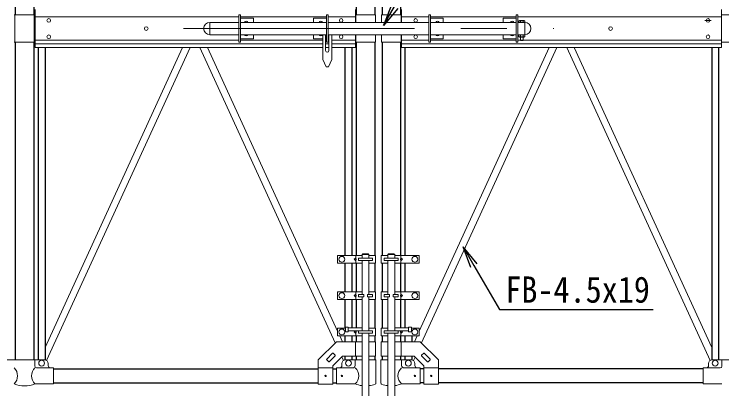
# Model space of a CAD drawing. Units: millimetres, scale not verified. Extents: x -6300 to 6300, y -4455 to 4455.
# Drawn here: x -3457 to -1512, y -1970 to -939 of the extents above; entities that cross this region are included whole.
import ezdxf
from ezdxf.enums import TextEntityAlignment as Align

# ---------------------------------------------------------------- set-up
doc = ezdxf.new("R2010")
doc.units = ezdxf.units.MM
doc.header["$LTSCALE"] = 20
doc.linetypes.add('USER1', pattern=[50.8, 31.75, -6.35, 6.35, -6.35])
for name, color, linetype, lineweight in [('0-1_D-STR-TXT', 7, 'Continuous', 25), ('0-2_D-STR3', 3, 'Continuous', 13), ('0-3_D-STR1', 1, 'Continuous', 25), ('0-4_D-BMK', 2, 'USER1', 13)]:
    doc.layers.add(name, color=color, linetype=linetype, lineweight=lineweight)
doc.styles.add('ＭＳ ゴシック', font='')
doc.styles.get('ＭＳ ゴシック').set_extended_font_data('MS Gothic')

# ---------------------------------------------------------------- blocks, each defined once
blk = doc.blocks.new('MLeader7')
at = {"layer": '0-1_D-STR-TXT'}
blk.add_line((-2402.78, -923.4), (-2441.44, -970.37), dxfattribs=at)
for points in [[(-2411.44, -918.4), (-2302.97, -730.52), (-1562.49, -730.52), (-1551.69, -730.52)], [(-2420.1, -913.4), (-2441.44, -970.37), (-2411.44, -918.4)]]:
    blk.add_lwpolyline(points, dxfattribs=at)
blk = doc.blocks.new('MLeader8')
at = {"layer": '0-1_D-STR-TXT'}
blk.add_line((-2201.83, -1636.36), (-2223.17, -1579.4), dxfattribs=at)
for points in [[(-2184.51, -1626.36), (-2223.17, -1579.4), (-2193.17, -1631.36)], [(-2193.17, -1631.36), (-2123.29, -1752.4), (-1711.64, -1752.4), (-1700.84, -1752.4)]]:
    blk.add_lwpolyline(points, dxfattribs=at)

msp = doc.modelspace()

# ---------------------------------------------------------------- linework, layer by layer
at = {"layer": '0-2_D-STR3'}
for p, q in [((-3399.24, -926.38), (-3399.24, -1031.38)), ((-2519.24, -926.38), (-2519.24, -961.88)), ((-2392.54, -926.38), (-2392.54, -961.88)), ((-1512.54, -926.38), (-1512.54, -1031.38)), ((-3399.24, -941.38), (-3457.69, -941.38)), ((-3455.69, -941.38), (-3455.69, -1016.38)), ((-3402.09, -941.38), (-3402.09, -1016.38)), ((-2839.29, -946.88), (-3399.24, -946.88)), ((-2839.29, -1016.38), (-2839.29, -941.38)), ((-2839.29, -941.38), (-2834.79, -941.38)), ((-2834.79, -1016.38), (-2834.79, -941.38)), ((-2834.79, -946.88), (-2598.79, -946.88)), ((-2834.79, -950.38), (-2799.29, -950.38)), ((-2799.29, -961.88), (-2799.29, -950.38)), ((-2634.29, -961.88), (-2634.29, -950.38)), ((-2598.79, -950.38), (-2634.29, -950.38)), ((-2598.79, -1016.38), (-2598.79, -941.38)), ((-2594.29, -941.38), (-2598.79, -941.38)), ((-2594.29, -1016.38), (-2594.29, -941.38)), ((-2594.29, -946.88), (-2519.24, -946.88)), ((-2464.29, -941.38), (-2519.24, -941.38)), ((-2518.29, -941.38), (-2518.29, -961.88)), ((-2464.29, -941.38), (-2464.29, -961.88)), ((-2447.49, -941.38), (-2447.49, -961.88)), ((-2447.49, -941.38), (-2392.54, -941.38)), ((-2393.49, -941.38), (-2393.49, -961.88)), ((-2317.49, -946.88), (-2392.54, -946.88)), ((-2317.49, -1016.38), (-2317.49, -941.38)), ((-2317.49, -941.38), (-2312.99, -941.38)), ((-2312.99, -1016.38), (-2312.99, -941.38)), ((-2076.99, -946.88), (-2312.99, -946.88)), ((-2312.99, -950.38), (-2277.49, -950.38)), ((-2277.49, -961.88), (-2277.49, -950.38)), ((-2112.49, -961.88), (-2112.49, -950.38)), ((-2076.99, -950.38), (-2112.49, -950.38)), ((-2076.99, -1016.38), (-2076.99, -941.38)), ((-2072.49, -941.38), (-2076.99, -941.38)), ((-2072.49, -1016.38), (-2072.49, -941.38)), ((-2072.49, -946.88), (-1512.54, -946.88)), ((-1512.54, -941.38), (-1454.09, -941.38)), ((-2839.29, -961.88), (-2919.54, -961.88)), ((-2919.54, -961.88), (-2919.54, -995.88)), ((-2919.54, -961.88), (-2919.54, -995.88)), ((-2598.79, -961.88), (-2834.79, -961.88)), ((-2317.49, -961.88), (-2594.29, -961.88)), ((-2076.99, -961.88), (-2312.99, -961.88)), ((-2053.54, -961.88), (-2072.49, -961.88)), ((-2069.64, -957.18), (-2069.64, -961.88)), ((-2053.44, -957.18), (-2069.64, -957.18)), ((-2055.48, -956.38), (-2067.74, -956.38)), ((-2065.54, -957.18), (-2065.54, -961.88)), ((-2057.54, -957.18), (-2057.54, -961.88)), ((-2053.54, -961.88), (-2053.54, -995.88)), ((-2053.44, -957.18), (-2053.44, -961.88)), ((-1558.54, -956.38), (-1540.53, -956.38)), ((-2839.29, -1010.88), (-3399.24, -1010.88)), ((-2839.29, -995.88), (-2919.54, -995.88)), ((-2598.79, -995.88), (-2834.79, -995.88)), ((-2834.79, -1007.38), (-2799.29, -1007.38)), ((-2834.79, -1010.88), (-2609.04, -1010.88)), ((-2799.29, -1007.38), (-2799.29, -995.88)), ((-2609.04, -995.88), (-2609.04, -1063.88)), ((-2601.04, -995.88), (-2601.04, -1039.38)), ((-2598.79, -1007.38), (-2601.04, -1007.38)), ((-2601.04, -1010.88), (-2598.79, -1010.88)), ((-2317.49, -995.88), (-2594.29, -995.88)), ((-2594.29, -1010.88), (-2592.04, -1010.88)), ((-2592.04, -995.88), (-2592.04, -1039.38)), ((-2584.04, -995.88), (-2584.04, -1063.88)), ((-2584.04, -1010.88), (-2519.24, -1010.88)), ((-2519.24, -995.88), (-2519.24, -1031.38)), ((-2518.29, -995.88), (-2518.29, -1016.38)), ((-2393.49, -995.88), (-2393.49, -1016.38)), ((-2392.54, -995.88), (-2392.54, -1031.38)), ((-2317.49, -1010.88), (-2392.54, -1010.88)), ((-2076.99, -995.88), (-2312.99, -995.88)), ((-2312.99, -1007.38), (-2277.49, -1007.38)), ((-2076.99, -1010.88), (-2312.99, -1010.88)), ((-2277.49, -1007.38), (-2277.49, -995.88)), ((-2053.54, -995.88), (-2072.49, -995.88)), ((-2065.54, -1010.88), (-2072.49, -1010.88)), ((-2072.49, -1010.88), (-2065.54, -1010.88)), ((-2069.64, -995.88), (-2069.64, -1001.58)), ((-2053.44, -1001.58), (-2069.64, -1001.58)), ((-2055.1, -1002.38), (-2067.69, -1002.38)), ((-2065.54, -995.88), (-2065.54, -1001.58)), ((-2065.54, -1002.38), (-2065.54, -1011.08)), ((-2064.74, -1011.88), (-2065.54, -1011.08)), ((-2057.54, -1011.08), (-2065.54, -1011.08)), ((-2058.34, -1011.88), (-2057.54, -1011.08)), ((-2057.54, -995.88), (-2057.54, -1001.58)), ((-2057.54, -1002.38), (-2057.54, -1011.08)), ((-2057.54, -1010.88), (-1512.54, -1010.88)), ((-2053.44, -995.88), (-2053.44, -1001.58)), ((-3399.24, -1016.38), (-3457.69, -1016.38)), ((-2609.04, -1020.88), (-3399.24, -1020.88)), ((-2839.29, -1016.38), (-2834.79, -1016.38)), ((-2601.04, -1020.88), (-2592.04, -1020.88)), ((-2594.29, -1016.38), (-2598.79, -1016.38)), ((-2584.04, -1020.88), (-2519.24, -1020.88)), ((-2392.54, -1020.88), (-1512.54, -1020.88)), ((-2317.49, -1016.38), (-2312.99, -1016.38)), ((-2072.49, -1016.38), (-2076.99, -1016.38)), ((-2058.34, -1011.88), (-2064.74, -1011.88)), ((-1512.54, -1016.38), (-1454.09, -1016.38)), ((-2609.04, -1031.38), (-3399.24, -1031.38)), ((-3372.39, -1856.28), (-2994.58, -1031.38)), ((-3368.15, -1892.64), (-2973.68, -1031.38)), ((-2946.49, -1031.38), (-2574.35, -1843.9)), ((-2925.59, -1031.38), (-2568.29, -1811.52)), ((-2601.04, -1031.38), (-2592.04, -1031.38)), ((-2584.04, -1031.38), (-2519.24, -1031.38)), ((-2392.54, -1031.38), (-1512.54, -1031.38)), ((-2343.6, -1811.75), (-1986.18, -1031.38)), ((-2337.45, -1843.97), (-1965.28, -1031.38)), ((-1938.09, -1031.38), (-1543.63, -1892.64)), ((-1917.19, -1031.38), (-1539.39, -1856.28)), ((-2593.54, -1083.88), (-2584.04, -1063.88)), ((-2568.29, -1603.38), (-2568.29, -1624.38)), ((-2500.79, -1603.38), (-2568.29, -1603.38)), ((-2522.11, -1613.88), (-2518.11, -1609.88)), ((-2518.11, -1617.88), (-2522.11, -1613.88)), ((-2518.11, -1624.38), (-2518.11, -1603.38)), ((-2472.29, -1610.88), (-2510.29, -1610.88)), ((-2510.29, -1610.88), (-2510.29, -1616.88)), ((-2498.79, -1598.63), (-2500.79, -1600.63)), ((-2500.79, -1600.63), (-2500.79, -1610.88)), ((-2481.79, -1600.63), (-2500.79, -1600.63)), ((-2483.79, -1598.63), (-2498.79, -1598.63)), ((-2483.79, -1598.63), (-2481.79, -1600.63)), ((-2481.79, -1600.63), (-2481.79, -1610.88)), ((-2463.59, -1603.38), (-2481.79, -1603.38)), ((-2472.29, -1610.88), (-2472.29, -1616.88)), ((-2463.59, -1624.38), (-2463.59, -1603.38)), ((-2448.29, -1624.38), (-2448.29, -1603.38)), ((-2448.29, -1603.38), (-2430.1, -1603.38)), ((-2439.6, -1610.88), (-2439.6, -1616.88)), ((-2439.6, -1610.88), (-2401.6, -1610.88)), ((-2428.1, -1598.63), (-2430.1, -1600.63)), ((-2430.1, -1600.63), (-2430.1, -1610.88)), ((-2430.1, -1600.63), (-2411.1, -1600.63)), ((-2428.1, -1598.63), (-2413.1, -1598.63)), ((-2413.1, -1598.63), (-2411.1, -1600.63)), ((-2411.1, -1600.63), (-2411.1, -1610.88)), ((-2411.1, -1603.38), (-2343.6, -1603.38)), ((-2401.6, -1610.88), (-2401.6, -1616.88)), ((-2393.77, -1609.88), (-2395.1, -1613.88)), ((-2395.1, -1613.88), (-2393.77, -1617.88)), ((-2393.77, -1624.38), (-2393.77, -1603.38)), ((-2389.77, -1613.88), (-2393.77, -1609.88)), ((-2393.77, -1617.88), (-2389.77, -1613.88)), ((-2343.6, -1603.38), (-2343.6, -1624.38)), ((-2500.79, -1624.38), (-2568.29, -1624.38)), ((-2472.29, -1616.88), (-2510.29, -1616.88)), ((-2500.79, -1616.88), (-2500.79, -1710.88)), ((-2481.79, -1616.88), (-2481.79, -1710.88)), ((-2463.59, -1624.38), (-2481.79, -1624.38)), ((-2448.29, -1624.38), (-2430.1, -1624.38)), ((-2439.6, -1616.88), (-2401.6, -1616.88)), ((-2430.1, -1616.88), (-2430.1, -1710.88)), ((-2411.1, -1616.88), (-2411.1, -1710.88)), ((-2411.1, -1624.38), (-2343.6, -1624.38)), ((-2568.29, -1703.38), (-2568.29, -1724.38)), ((-2500.79, -1703.38), (-2568.29, -1703.38)), ((-2522.11, -1713.88), (-2518.11, -1709.88)), ((-2518.11, -1724.38), (-2518.11, -1703.38)), ((-2518.11, -1709.88), (-2516.79, -1713.88)), ((-2510.29, -1710.88), (-2510.29, -1716.88)), ((-2496.29, -1710.88), (-2510.29, -1710.88)), ((-2496.29, -1710.88), (-2496.29, -1716.88)), ((-2486.29, -1710.88), (-2486.29, -1716.88)), ((-2472.29, -1710.88), (-2486.29, -1710.88)), ((-2463.59, -1703.38), (-2481.79, -1703.38)), ((-2472.29, -1710.88), (-2472.29, -1716.88)), ((-2463.59, -1724.38), (-2463.59, -1703.38)), ((-2448.29, -1724.38), (-2448.29, -1703.38)), ((-2448.29, -1703.38), (-2430.1, -1703.38)), ((-2439.6, -1710.88), (-2439.6, -1716.88)), ((-2439.6, -1710.88), (-2425.6, -1710.88)), ((-2425.6, -1710.88), (-2425.6, -1716.88)), ((-2415.6, -1710.88), (-2401.6, -1710.88)), ((-2415.6, -1710.88), (-2415.6, -1716.88)), ((-2411.1, -1703.38), (-2343.6, -1703.38)), ((-2401.6, -1710.88), (-2401.6, -1716.88)), ((-2393.77, -1709.88), (-2395.1, -1713.88)), ((-2393.77, -1724.38), (-2393.77, -1703.38)), ((-2389.77, -1713.88), (-2393.77, -1709.88)), ((-2343.6, -1703.38), (-2343.6, -1724.38)), ((-2500.79, -1724.38), (-2568.29, -1724.38)), ((-2518.11, -1717.88), (-2522.11, -1713.88)), ((-2516.79, -1713.88), (-2518.11, -1717.88)), ((-2496.29, -1716.88), (-2510.29, -1716.88)), ((-2500.79, -1716.88), (-2500.79, -1810.88)), ((-2472.29, -1716.88), (-2486.29, -1716.88)), ((-2481.79, -1716.88), (-2481.79, -1810.88)), ((-2463.59, -1724.38), (-2481.79, -1724.38)), ((-2448.29, -1724.38), (-2430.1, -1724.38)), ((-2439.6, -1716.88), (-2425.6, -1716.88)), ((-2430.1, -1716.88), (-2430.1, -1810.88)), ((-2415.6, -1716.88), (-2401.6, -1716.88)), ((-2411.1, -1716.88), (-2411.1, -1810.88)), ((-2411.1, -1724.38), (-2343.6, -1724.38)), ((-2395.1, -1713.88), (-2393.77, -1717.88)), ((-2393.77, -1717.88), (-2389.77, -1713.88)), ((-2546.79, -1803.38), (-2568.29, -1803.38)), ((-2568.29, -1803.38), (-2568.29, -1824.38)), ((-2546.79, -1800.38), (-2546.79, -1813.38)), ((-2538.79, -1800.38), (-2546.79, -1800.38)), ((-2538.79, -1800.38), (-2538.79, -1813.38)), ((-2500.79, -1802.88), (-2538.79, -1802.88)), ((-2463.59, -1803.38), (-2481.79, -1803.38)), ((-2463.59, -1824.38), (-2463.59, -1803.38)), ((-2448.29, -1824.38), (-2448.29, -1803.38)), ((-2448.29, -1803.38), (-2430.1, -1803.38)), ((-2411.1, -1802.88), (-2373.1, -1802.88)), ((-2373.1, -1800.38), (-2365.1, -1800.38)), ((-2373.1, -1800.38), (-2373.1, -1813.38)), ((-2365.1, -1800.38), (-2365.1, -1813.38)), ((-2365.1, -1803.38), (-2343.6, -1803.38)), ((-2343.6, -1803.38), (-2343.6, -1824.38)), ((-2500.79, -1824.38), (-2568.29, -1824.38)), ((-2562.39, -1824.38), (-2554.86, -1840.83)), ((-2538.79, -1813.38), (-2546.79, -1813.38)), ((-2500.79, -1810.88), (-2538.79, -1810.88)), ((-2522.11, -1813.88), (-2519.11, -1810.88)), ((-2518.11, -1817.88), (-2522.11, -1813.88)), ((-2518.11, -1824.38), (-2518.11, -1810.88)), ((-2516.79, -1813.88), (-2518.11, -1817.88)), ((-2517.78, -1810.88), (-2516.79, -1813.88)), ((-2510.29, -1810.88), (-2510.29, -1816.88)), ((-2472.29, -1810.88), (-2510.29, -1810.88)), ((-2472.29, -1816.88), (-2510.29, -1816.88)), ((-2500.79, -1816.88), (-2500.79, -2076.63)), ((-2481.79, -1816.88), (-2481.79, -2076.63)), ((-2463.59, -1824.38), (-2481.79, -1824.38)), ((-2472.29, -1810.88), (-2472.29, -1816.88)), ((-2448.29, -1824.38), (-2430.1, -1824.38)), ((-2439.6, -1810.88), (-2439.6, -1816.88)), ((-2439.6, -1810.88), (-2401.6, -1810.88)), ((-2439.6, -1816.88), (-2401.6, -1816.88)), ((-2430.1, -1816.88), (-2430.1, -2076.63)), ((-2411.1, -1810.88), (-2373.1, -1810.88)), ((-2411.1, -1816.88), (-2411.1, -2076.63)), ((-2411.1, -1824.38), (-2343.6, -1824.38)), ((-2401.6, -1810.88), (-2401.6, -1816.88)), ((-2394.1, -1810.88), (-2395.1, -1813.88)), ((-2395.1, -1813.88), (-2393.77, -1817.88)), ((-2393.77, -1824.38), (-2393.77, -1810.88)), ((-2393.77, -1817.88), (-2389.77, -1813.88)), ((-2389.77, -1813.88), (-2392.77, -1810.88)), ((-2373.1, -1813.38), (-2365.1, -1813.38)), ((-2363.99, -1824.48), (-2363.89, -1824.38)), ((-2356.91, -1840.83), (-2349.38, -1824.38)), ((-2571.29, -1840.83), (-2621.29, -1890.83)), ((-2500.79, -1840.83), (-2571.29, -1840.83)), ((-2518.99, -1880.83), (-2518.99, -1840.83)), ((-2463.59, -1840.83), (-2481.79, -1840.83)), ((-2463.59, -1880.83), (-2463.59, -1840.83)), ((-2411.1, -1840.83), (-2340.6, -1840.83)), ((-2392.9, -1880.83), (-2392.9, -1840.83)), ((-2340.6, -1840.83), (-2290.6, -1890.83)), ((-2598.05, -1888.73), (-2581.79, -1872.47)), ((-2590.98, -1895.8), (-2574.72, -1879.54)), ((-2554.72, -1880.83), (-2581.29, -1907.4)), ((-2574.72, -1878.13), (-2580.38, -1872.47)), ((-2556.58, -1882.7), (-2552.03, -1892.64)), ((-2500.79, -1880.83), (-2554.72, -1880.83)), ((-2463.59, -1880.83), (-2481.79, -1880.83)), ((-2430.1, -1880.83), (-2448.3, -1880.83)), ((-2357.16, -1880.83), (-2411.1, -1880.83)), ((-2359.75, -1892.64), (-2355.22, -1882.77)), ((-2357.16, -1880.83), (-2330.6, -1907.4)), ((-2337.06, -1878.13), (-2331.4, -1872.47)), ((-2320.79, -1895.8), (-2337.06, -1879.54)), ((-2313.72, -1888.73), (-2329.98, -1872.47)), ((-3483.89, -1890.83), (-3373.89, -1890.83)), ((-3400.34, -1908.13), (-3400.34, -1890.83)), ((-3363.89, -1905.83), (-3363.89, -1900.83)), ((-2621.29, -1957.08), (-2621.29, -1890.83)), ((-2592.4, -1895.8), (-2598.05, -1890.15)), ((-2556.29, -1905.83), (-2556.29, -1900.83)), ((-2519.84, -1890.83), (-2546.29, -1890.83)), ((-2500.79, -1890.83), (-2519.84, -1890.83)), ((-2519.84, -1890.83), (-2519.84, -1905.83)), ((-2462.74, -1890.83), (-2481.79, -1890.83)), ((-2462.74, -1890.83), (-2462.74, -1954.52)), ((-2449.15, -1890.83), (-2430.1, -1890.83)), ((-2449.15, -1890.83), (-2449.15, -1954.52)), ((-2411.1, -1890.83), (-2365.6, -1890.83)), ((-2392.05, -1890.83), (-2392.05, -1905.83)), ((-2355.6, -1905.83), (-2355.6, -1900.83)), ((-2319.38, -1895.8), (-2313.72, -1890.15)), ((-2290.6, -1957.08), (-2290.6, -1890.83)), ((-1548, -1905.83), (-1548, -1900.83)), ((-1428, -1890.83), (-1538, -1890.83)), ((-1511.55, -1908.13), (-1511.55, -1890.83)), ((-3395.64, -1912.83), (-3348.89, -1912.83)), ((-3348.89, -1956.83), (-3348.89, -1912.83)), ((-2581.29, -1912.58), (-2621.29, -1912.58)), ((-2581.29, -1957.08), (-2581.29, -1907.4)), ((-2571.29, -1912.83), (-2526.84, -1912.83)), ((-2571.29, -1956.83), (-2571.29, -1912.83)), ((-2340.6, -1912.83), (-2385.05, -1912.83)), ((-2340.6, -1956.83), (-2340.6, -1912.83)), ((-2330.6, -1957.08), (-2330.6, -1907.4)), ((-2330.6, -1912.58), (-2290.6, -1912.58)), ((-1563, -1956.83), (-1563, -1912.83)), ((-1516.25, -1912.83), (-1563, -1912.83)), ((-3400.34, -1956.83), (-3348.89, -1956.83)), ((-2581.29, -1957.08), (-2621.29, -1957.08)), ((-2571.29, -1956.83), (-2519.84, -1956.83)), ((-2340.6, -1956.83), (-2392.05, -1956.83)), ((-2330.6, -1957.08), (-2290.6, -1957.08)), ((-1511.55, -1956.83), (-1563, -1956.83))]:
    msp.add_line(p, q, dxfattribs=at)
for points in [[(-2609.04, -1007.38), (-2634.29, -1007.38), (-2634.29, -995.88)], [(-2464.29, -995.88), (-2464.29, -1016.38), (-2519.24, -1016.38)], [(-2447.49, -995.88), (-2447.49, -1016.38), (-2392.54, -1016.38)], [(-2076.99, -1007.38), (-2112.49, -1007.38), (-2112.49, -995.88)], [(-2593.54, -1083.88), (-2599.54, -1083.88), (-2609.04, -1063.88)], [(-2518.11, -1609.88), (-2516.79, -1613.88), (-2518.11, -1617.88)], [(-2448.3, -1880.83), (-2448.3, -1840.83), (-2430.1, -1840.83)]]:
    msp.add_lwpolyline(points, dxfattribs=at)
for centre, radius in [((-3362.24, -956.38), 5), ((-2558.29, -956.38), 5), ((-2353.49, -956.38), 5), ((-1549.54, -956.38), 5), ((-3094.24, -978.88), 5), ((-1817.54, -978.88), 5), ((-3362.24, -1001.38), 5), ((-2558.29, -1001.38), 5), ((-2353.49, -1001.38), 5), ((-1549.54, -1001.38), 5), ((-2556.29, -1613.88), 8), ((-2355.6, -1613.88), 8), ((-2556.29, -1713.88), 8), ((-2355.6, -1713.88), 8), ((-2556.29, -1813.88), 8), ((-2355.6, -1813.88), 8), ((-3381.89, -1899.83), 8), ((-2538.29, -1899.83), 8), ((-2373.6, -1899.83), 8), ((-1530, -1899.83), 8), ((-2601.29, -1934.83), 2), ((-2556.29, -1934.83), 2), ((-2355.6, -1934.83), 2), ((-2310.6, -1934.83), 2)]:
    msp.add_circle(centre, radius, dxfattribs=at)
for centre, radius, start, end in [((-2919.54, -978.88), 17, 90, 270), ((-2819.29, -963.88), 5, 23.57818, 156.42182), ((-2614.29, -963.88), 5, 23.57818, 156.42182), ((-2293.49, -963.88), 5, 23.57818, 156.42182), ((-2088.49, -963.88), 5, 23.57818, 156.42182), ((-2067.59, -959.39), 3.02, 47.18249, 132.81751), ((-2061.54, -966.78), 10.4, 67.38014, 112.61986), ((-2055.49, -959.41), 3.03, 47.363, 132.637), ((-2053.54, -978.88), 17, 270, 90), ((-2819.29, -993.88), 5, 203.57818, 336.42182), ((-2614.29, -993.88), 5, 203.57818, 336.42182), ((-2293.49, -993.88), 5, 203.57818, 336.42182), ((-2088.49, -993.88), 5, 203.57818, 336.42182), ((-2067.59, -999.36), 3.02, 227.28053, 312.71947), ((-2061.54, -991.98), 10.4, 247.38014, 292.61986), ((-2055.49, -999.45), 2.96, 226.1605, 313.8395), ((-2596.54, -1039.38), 4.5, 180, 0), ((-2581.08, -1873.18), 1, 45, 135), ((-2575.43, -1878.83), 1, 315, 45), ((-2336.35, -1878.83), 1, 135, 225), ((-2330.69, -1873.18), 1, 45, 135), ((-3373.89, -1900.83), 10, 0, 90), ((-3356.89, -1905.83), 7, 180, 270), ((-2597.35, -1889.44), 1, 135, 225), ((-2591.69, -1895.1), 1, 225, 315), ((-2563.29, -1905.83), 7, 270, 0), ((-2546.29, -1900.83), 10, 90, 180), ((-2526.84, -1905.83), 7, 270, 0), ((-2385.05, -1905.83), 7, 180, 270), ((-2365.6, -1900.83), 10, 0, 90), ((-2348.6, -1905.83), 7, 180, 270), ((-2320.09, -1895.1), 1, 225, 315), ((-2314.43, -1889.44), 1, 315, 45), ((-1555, -1905.83), 7, 270, 0), ((-1538, -1900.83), 10, 90, 180), ((-3478.69, -1934.83), 30.59, 314.01503, 45.98497), ((-3379.08, -1934.83), 30.59, 134.01503, 225.98497), ((-3395.64, -1908.13), 4.7, 180, 270), ((-2538.03, -1934.83), 28.55, 309.59418, 50.40582), ((-2373.85, -1934.83), 28.55, 129.59418, 230.40582), ((-1516.25, -1908.13), 4.7, 270, 0), ((-3428.89, -1882.1), 80, 249.0916, 290.9084), ((-2491.29, -1882.1), 80, 249.0916, 263.18003), ((-2491.29, -1882.1), 80, 276.81997, 289.22051), ((-2466.04, -1954.52), 3.3, 289.22051, 0), ((-2445.85, -1954.52), 3.3, 180, 250.77949), ((-2420.6, -1882.1), 80, 250.77949, 263.18003), ((-2420.6, -1882.1), 80, 276.81997, 290.9084)]:
    msp.add_arc(centre, radius, start, end, dxfattribs=at)
at = {"layer": '0-3_D-STR1'}
for p, q in [((-3454.29, -66.93), (-3454.29, -941.38)), ((-3403.49, -66.93), (-3403.49, -941.38)), ((-2516.69, -128.88), (-2516.69, -941.38)), ((-2465.89, -128.88), (-2465.89, -941.38)), ((-2445.89, -130.56), (-2445.89, -941.38)), ((-2395.09, -128.88), (-2395.09, -941.38)), ((-3454.29, -1016.38), (-3454.29, -1890.83)), ((-3403.49, -1016.38), (-3403.49, -1890.83)), ((-2516.69, -1016.38), (-2516.69, -1603.38)), ((-2465.89, -1016.38), (-2465.89, -1603.38)), ((-2445.89, -1016.38), (-2445.89, -1603.38)), ((-2395.09, -1016.38), (-2395.09, -1603.38)), ((-3391.39, -1031.38), (-3391.39, -1890.83)), ((-3372.39, -1031.38), (-3372.39, -1890.83)), ((-2547.79, -1031.38), (-2547.79, -1603.38)), ((-2528.79, -1031.38), (-2528.79, -1603.38)), ((-2382.99, -1031.38), (-2382.99, -1603.38)), ((-1539.39, -1031.38), (-1539.39, -1890.83)), ((-1520.39, -1031.38), (-1520.39, -1890.83)), ((-2547.79, -1624.38), (-2547.79, -1703.38)), ((-2528.79, -1624.38), (-2528.79, -1703.38)), ((-2516.69, -1624.38), (-2516.69, -1703.38)), ((-2465.89, -1624.38), (-2465.89, -1703.38)), ((-2445.89, -1624.38), (-2445.89, -1703.38)), ((-2395.09, -1624.38), (-2395.09, -1703.38)), ((-2382.99, -1624.38), (-2382.99, -1703.38)), ((-2547.79, -1724.38), (-2547.79, -1803.38)), ((-2528.79, -1724.38), (-2528.79, -1802.88)), ((-2516.69, -1724.38), (-2516.69, -1802.88)), ((-2465.89, -1724.38), (-2465.89, -1803.38)), ((-2445.89, -1724.38), (-2445.89, -1803.38)), ((-2395.09, -1724.38), (-2395.09, -1802.88)), ((-2382.99, -1724.38), (-2382.99, -1802.88)), ((-2547.79, -1824.38), (-2547.79, -1840.83)), ((-2528.79, -1824.38), (-2528.79, -1840.83)), ((-2516.69, -1824.38), (-2516.69, -1840.83)), ((-2465.89, -1824.38), (-2465.89, -1840.83)), ((-2445.89, -1824.38), (-2445.89, -1840.83)), ((-2395.09, -1824.38), (-2395.09, -1840.83)), ((-2382.99, -1824.38), (-2382.99, -1840.83)), ((-2363.99, -1824.38), (-2363.99, -1840.83)), ((-2547.79, -1880.83), (-2547.79, -1890.83)), ((-2528.79, -1880.83), (-2528.79, -1890.83)), ((-2516.69, -1880.83), (-2516.69, -1890.83)), ((-2465.89, -1880.83), (-2465.89, -1890.83)), ((-2446, -1880.83), (-2446, -1890.83)), ((-2395.2, -1880.83), (-2395.2, -1890.83)), ((-2382.99, -1880.83), (-2382.99, -1890.83)), ((-2363.99, -1880.83), (-2363.99, -1890.83)), ((-3348.89, -1915.78), (-2621.29, -1915.78)), ((-2581.29, -1915.78), (-2571.29, -1915.78)), ((-2330.6, -1915.78), (-2340.6, -1915.78)), ((-1563, -1915.78), (-2290.6, -1915.78)), ((-3348.89, -1953.88), (-2621.29, -1953.88)), ((-2581.29, -1953.88), (-2571.29, -1953.88)), ((-2330.6, -1953.88), (-2340.6, -1953.88)), ((-1563, -1953.88), (-2290.6, -1953.88))]:
    msp.add_line(p, q, dxfattribs=at)
at = {"layer": '0-4_D-BMK'}
msp.add_line((-2991.42, -978.88), (-1973.34, -978.88), dxfattribs=at)

# ---------------------------------------------------------------- block references
at = {"layer": '0-1_D-STR-TXT'}
for name in ['MLeader7', 'MLeader8']:
    msp.add_blockref(name, (0, 0), dxfattribs=at)

# ---------------------------------------------------------------- texts
at = {"layer": '0-1_D-STR-TXT', "style": 'ＭＳ ゴシック', "width": 0.9}
msp.add_text('FB-4.5x19', height=72.14, dxfattribs=at).set_placement((-2106.9, -1754.85), align=Align.BOTTOM_LEFT)

doc.saveas('drawing.dxf')
